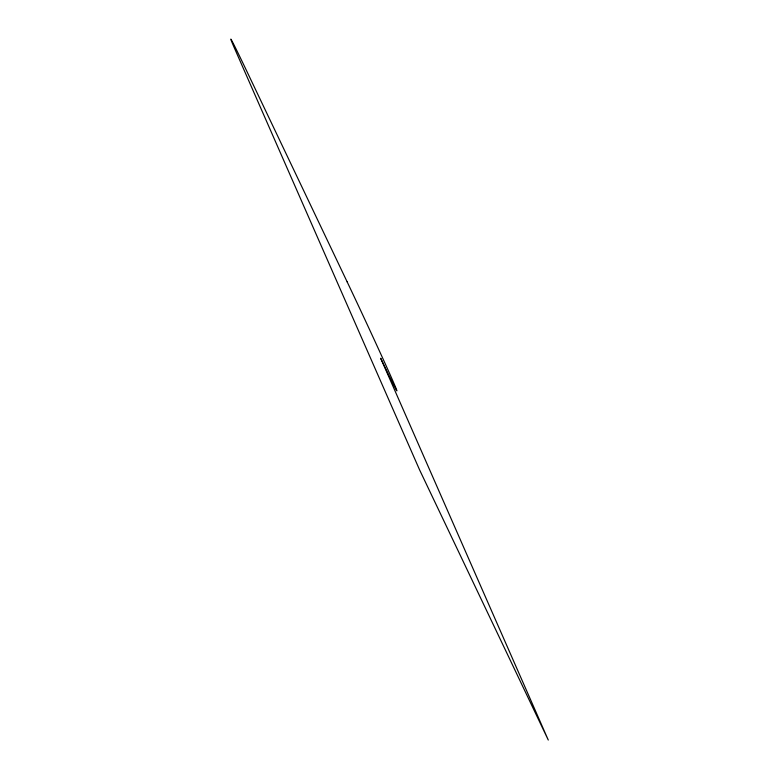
<?xml version="1.0" encoding="UTF-8"?>
<svg xmlns="http://www.w3.org/2000/svg" width="779" height="779" viewBox="0 0 779 779"><rect width="100%" height="100%" fill="white"/><g stroke="black" fill="none" stroke-linecap="round" stroke-linejoin="round"><path stroke-width="1.17" d="M347.161 281.891L247.099 71.834A78.465 1.091 65 0 0 235.268 50.002L419.628 469.971L548.28 740.05L380.678 358.252A78.465 1.091 65 0 0 392.509 380.094A78.465 1.091 65 0 0 347.161 281.891"/></g></svg>
